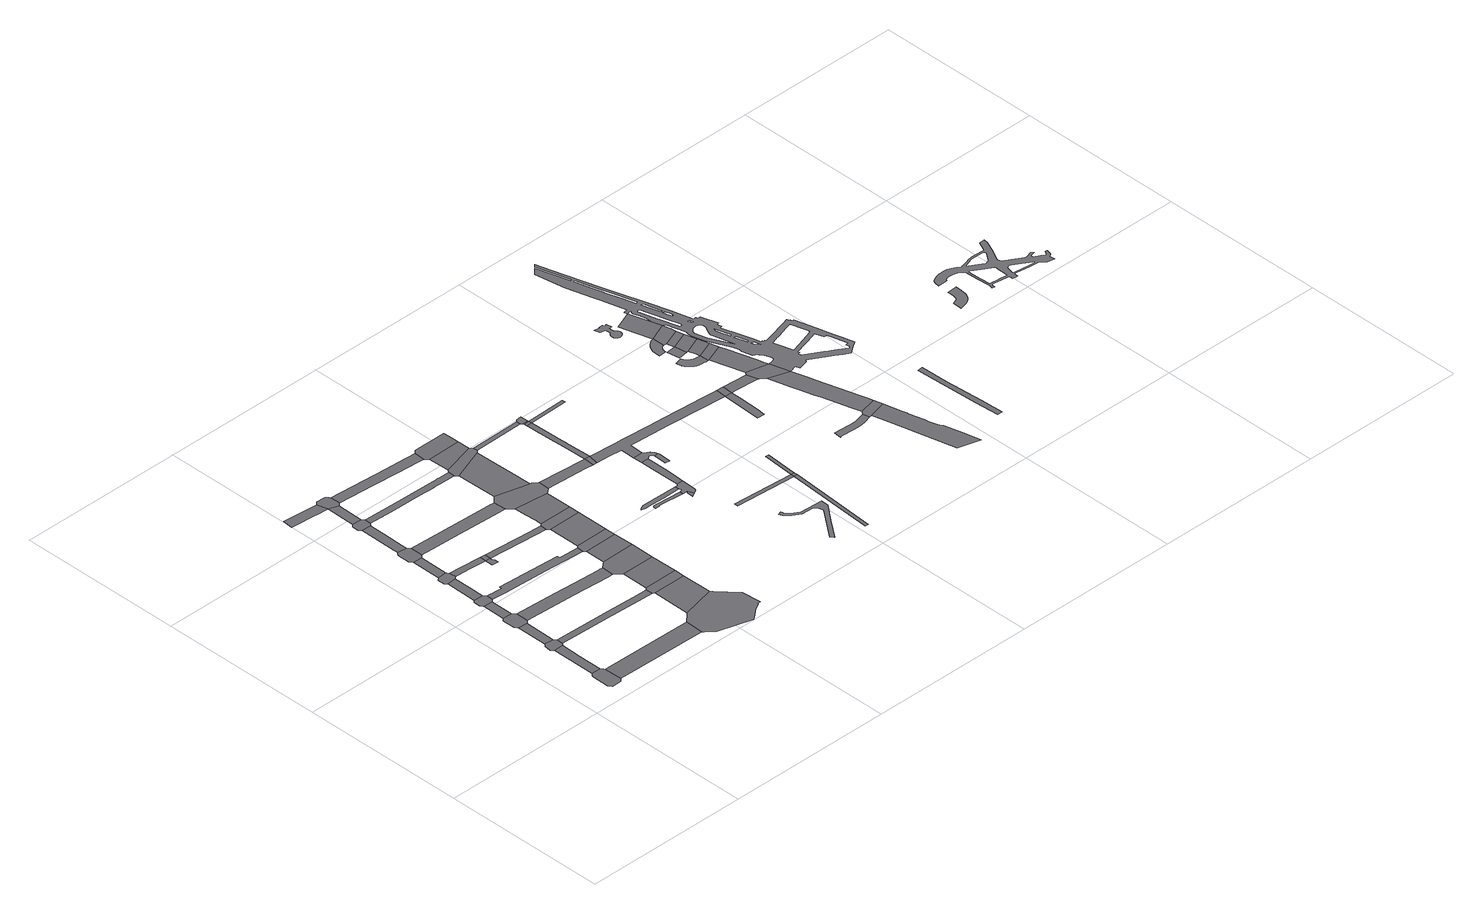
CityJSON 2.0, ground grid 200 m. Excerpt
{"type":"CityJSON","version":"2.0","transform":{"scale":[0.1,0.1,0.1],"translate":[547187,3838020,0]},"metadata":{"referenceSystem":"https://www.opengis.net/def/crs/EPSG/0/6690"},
"CityObjects":{
"road1":{"type":"Road","geometry":[{"type":"MultiSurface","lod":"1","boundaries":[[[0,1,2,3,4,5,6,7,8,9,10,11,12,13,14]]]}]},
"road2":{"type":"Road","attributes":{"RoadStructureAttribute.sectionType":"1"},"geometry":[{"type":"MultiSurface","lod":"1","boundaries":[[[15,0,14,16,17]]]}]},
"road3":{"type":"Road","geometry":[{"type":"MultiSurface","lod":"1","boundaries":[[[18,19,20,21,22,23,15,17,24,25,26,27,28,29]]]}]},
"road4":{"type":"Road","attributes":{"RoadStructureAttribute.sectionType":"1"},"geometry":[{"type":"MultiSurface","lod":"1","boundaries":[[[30,18,29,31]]]}]},
"road5":{"type":"Road","geometry":[{"type":"MultiSurface","lod":"1","boundaries":[[[32,33,34,35,36,37,30,31,38,39,40,41,42]]]}]},
"road6":{"type":"Road","attributes":{"RoadStructureAttribute.sectionType":"1"},"geometry":[{"type":"MultiSurface","lod":"1","boundaries":[[[43,32,42,44]]]}]},
"road7":{"type":"Road","geometry":[{"type":"MultiSurface","lod":"1","boundaries":[[[45,46,47,48,49,50,43,44,51,52,53,54,55,56,57]]]}]},
"road8":{"type":"Road","attributes":{"RoadStructureAttribute.sectionType":"1"},"geometry":[{"type":"MultiSurface","lod":"1","boundaries":[[[58,59,60,45,57]]]}]},
"road9":{"type":"Road","attributes":{"RoadStructureAttribute.sectionType":"1"},"geometry":[{"type":"MultiSurface","lod":"1","boundaries":[[[61,62,63,11,10,64,65,66]]]}]},
"road10":{"type":"Road","geometry":[{"type":"MultiSurface","lod":"1","boundaries":[[[67,68,69,70,71,72,73,60,59,74,75,76]]]}]},
"road11":{"type":"Road","attributes":{"RoadStructureAttribute.sectionType":"1"},"geometry":[{"type":"MultiSurface","lod":"1","boundaries":[[[77,69,68,78]]]}]},
"road12":{"type":"Road","geometry":[{"type":"MultiSurface","lod":"1","boundaries":[[[79,80,81,82,77,78,83,84,85]]]}]},
"road13":{"type":"Road","attributes":{"RoadStructureAttribute.sectionType":"1"},"geometry":[{"type":"MultiSurface","lod":"1","boundaries":[[[86,87,27,26,88,89,90,91]]]}]},
"road14":{"type":"Road","attributes":{"RoadStructureAttribute.sectionType":"1"},"geometry":[{"type":"MultiSurface","lod":"1","boundaries":[[[92,93,94,95,96,97,98]]]}]},
"road15":{"type":"Road","attributes":{"RoadStructureAttribute.sectionType":"1"},"geometry":[{"type":"MultiSurface","lod":"1","boundaries":[[[99,76,75,100,101,102,103]]]}]},
"road16":{"type":"Road","attributes":{"RoadStructureAttribute.sectionType":"1"},"geometry":[{"type":"MultiSurface","lod":"1","boundaries":[[[104,105,106,79,85,107,108,109]]]}]},
"road17":{"type":"Road","attributes":{"RoadStructureAttribute.sectionType":"1"},"geometry":[{"type":"MultiSurface","lod":"1","boundaries":[[[110,111,112,113,40,39,114,115,116,117,118,119]]]}]},
"road18":{"type":"Road","geometry":[{"type":"MultiSurface","lod":"1","boundaries":[[[120,121,122,123,124,125,126,104,109,127,128,129,130,131]]]}]},
"road19":{"type":"Road","attributes":{"RoadStructureAttribute.sectionType":"1"},"geometry":[{"type":"MultiSurface","lod":"1","boundaries":[[[97,132,133,120,131,134]]]}]},
"road20":{"type":"Road","geometry":[{"type":"MultiSurface","lod":"1","boundaries":[[[102,135,136,137,138,139]]]}]},
"road21":{"type":"Road","geometry":[{"type":"MultiSurface","lod":"1","boundaries":[[[103,102,139,140]]]}]},
"road22":{"type":"Road","attributes":{"RoadStructureAttribute.sectionType":"1"},"geometry":[{"type":"MultiSurface","lod":"1","boundaries":[[[141,142,143,144,145,146,147,148,149,150,54,53,151,152,153,154,155]]]}]},
"road23":{"type":"Road","geometry":[{"type":"MultiSurface","lod":"1","boundaries":[[[156,157,158,98,97,134,159,160,161,162,163,164]]]}]},
"road24":{"type":"Road","attributes":{"RoadStructureAttribute.sectionType":"1"},"geometry":[{"type":"MultiSurface","lod":"1","boundaries":[[[165,166,167,84,83,168,169,170,171,172,173,174,175,176]]]}]},
"road25":{"type":"Road","geometry":[{"type":"MultiSurface","lod":"1","boundaries":[[[177,178,179,180,181,66,65,182,183,184,185,186,187,188,189,190,191,192,193,194,195,196]]]}]},
"road26":{"type":"Road","attributes":{"RoadStructureAttribute.sectionType":"1"},"geometry":[{"type":"MultiSurface","lod":"1","boundaries":[[[197,140,139,198,199,200]]]}]},
"road27":{"type":"Road","attributes":{"function":"3","RoadStructureAttribute.sectionType":"1"},"geometry":[{"type":"MultiSurface","lod":"1","boundaries":[[[201,179,178,202]]]}]},
"road28":{"type":"Road","geometry":[{"type":"MultiSurface","lod":"1","boundaries":[[[203,204,205,91,90,201,202,206]]]}]},
"road29":{"type":"Road","attributes":{"RoadStructureAttribute.sectionType":"1"},"geometry":[{"type":"MultiSurface","lod":"1","boundaries":[[[207,208,209,210,211,212,213,129,128,214,215,216,217,218,219,220,221]]]}]},
"road30":{"type":"Road","attributes":{"function":"3","RoadStructureAttribute.sectionType":"1"},"geometry":[{"type":"MultiSurface","lod":"1","boundaries":[[[222,203,206,223]]]}]},
"road31":{"type":"Road","geometry":[{"type":"MultiSurface","lod":"1","boundaries":[[[224,225,119,118,226,227,222,223,228]]]}]},
"road32":{"type":"Road","attributes":{"RoadStructureAttribute.sectionType":"1"},"geometry":[{"type":"MultiSurface","lod":"1","boundaries":[[[229,230,231,162,161,232,233,234,235,236]]]}]},
"road33":{"type":"Road","attributes":{"function":"3","RoadStructureAttribute.sectionType":"1"},"geometry":[{"type":"MultiSurface","lod":"1","boundaries":[[[237,238,239,240,224,228]]]}]},
"road34":{"type":"Road","geometry":[{"type":"MultiSurface","lod":"1","boundaries":[[[241,242,155,154,243,244,239,238,245,246]]]}]},
"road35":{"type":"Road","attributes":{"function":"3","RoadStructureAttribute.sectionType":"1"},"geometry":[{"type":"MultiSurface","lod":"1","boundaries":[[[247,241,246,248]]]}]},
"road36":{"type":"Road","geometry":[{"type":"MultiSurface","lod":"1","boundaries":[[[249,250,251,200,199,252,253,247,248,254]]]}]},
"road37":{"type":"Road","attributes":{"function":"3","RoadStructureAttribute.sectionType":"1"},"geometry":[{"type":"MultiSurface","lod":"1","boundaries":[[[255,256,257,249,254,258,259,260]]]}]},
"road38":{"type":"Road","geometry":[{"type":"MultiSurface","lod":"1","boundaries":[[[261,262,263,176,175,264,255,260,265,266,267,268,269,270,271,272]]]}]},
"road39":{"type":"Road","attributes":{"function":"3","RoadStructureAttribute.sectionType":"1"},"geometry":[{"type":"MultiSurface","lod":"1","boundaries":[[[273,274,275,276,261,272]]]}]},
"road40":{"type":"Road","geometry":[{"type":"MultiSurface","lod":"1","boundaries":[[[277,278,279,280,221,220,281,282,275,274,283,284,285,286]]]}]},
"road41":{"type":"Road","geometry":[{"type":"MultiSurface","lod":"1","boundaries":[[[287,288,289,279,278]]]}]},
"road42":{"type":"Road","geometry":[{"type":"MultiSurface","lod":"1","boundaries":[[[290,291,292,293,236,235,294,289,288]]]}]},
"road43":{"type":"Road","attributes":{"RoadStructureAttribute.sectionType":"1"},"geometry":[{"type":"MultiSurface","lod":"1","boundaries":[[[295,268,267,296,297,298]]]}]},
"road44":{"type":"Road","attributes":{"RoadStructureAttribute.sectionType":"1"},"geometry":[{"type":"MultiSurface","lod":"1","boundaries":[[[299,300,301,302,303,304,305,306,307,308,309]]]}]},
"road45":{"type":"Road","attributes":{"RoadStructureAttribute.sectionType":"1"},"geometry":[{"type":"MultiSurface","lod":"1","boundaries":[[[310,311,312,313,314,315,316,317,318,319,320,321,322]]]}]},
"road46":{"type":"Road","attributes":{"RoadStructureAttribute.sectionType":"1"},"geometry":[{"type":"MultiSurface","lod":"1","boundaries":[[[323,286,285,324]]]}]},
"road47":{"type":"Road","geometry":[{"type":"MultiSurface","lod":"1","boundaries":[[[298,297,325,326]]]}]},
"road48":{"type":"Road","geometry":[{"type":"MultiSurface","lod":"1","boundaries":[[[327,328,329,330,331]]]}]},
"road49":{"type":"Road","geometry":[{"type":"MultiSurface","lod":"1","boundaries":[[[332,333,334,335,309,308,336,337,338,339,340,341,322,321,342,327,331,343,344,345,346,347,348,349]]]}]},
"road50":{"type":"Road","attributes":{"RoadStructureAttribute.sectionType":"1"},"geometry":[{"type":"MultiSurface","lod":"1","boundaries":[[[350,351,352,353,354,355,356,357,358,359,360,298,326]]]}]},
"road51":{"type":"Road","attributes":{"RoadStructureAttribute.sectionType":"1"},"geometry":[{"type":"MultiSurface","lod":"1","boundaries":[[[361,362,332,349,363,364,365]]]}]},
"road52":{"type":"Road","geometry":[{"type":"MultiSurface","lod":"1","boundaries":[[[366,367,355,354]]]}]},
"road53":{"type":"Road","geometry":[{"type":"MultiSurface","lod":"1","boundaries":[[[368,369,370,371,372,373,374,375,376,377,378,379,380,381,382,383,384]]]}]},
"road54":{"type":"Road","attributes":{"RoadStructureAttribute.sectionType":"1"},"geometry":[{"type":"MultiSurface","lod":"1","boundaries":[[[385,386,367,366,387]]]}]},
"road55":{"type":"Road","geometry":[{"type":"MultiSurface","lod":"1","boundaries":[[[388,389,323,324,386,385]]]}]},
"road56":{"type":"Road","geometry":[{"type":"MultiSurface","lod":"1","boundaries":[[[390,361,365,391,392,393,394,395,396,397,398,399,400,401,402,403,404,405,406,407]]]}]},
"road57":{"type":"Road","attributes":{"RoadStructureAttribute.sectionType":"1"},"geometry":[{"type":"MultiSurface","lod":"1","boundaries":[[[408,409,410,411,412,399,398]]]}]},
"road58":{"type":"Road","geometry":[{"type":"MultiSurface","lod":"1","boundaries":[[[413,414,415,416]]]}]},
"road59":{"type":"Road","attributes":{"RoadStructureAttribute.sectionType":"1"},"geometry":[{"type":"MultiSurface","lod":"1","boundaries":[[[417,418,419,420,366,354]]]}]},
"road60":{"type":"Road","geometry":[{"type":"MultiSurface","lod":"1","boundaries":[[[415,421,422,423]]]}]},
"road61":{"type":"Road","geometry":[{"type":"MultiSurface","lod":"1","boundaries":[[[416,415,423,424]]]}]},
"road62":{"type":"Road","attributes":{"RoadStructureAttribute.sectionType":"1"},"geometry":[{"type":"MultiSurface","lod":"1","boundaries":[[[425,426,427,428,429,430,431,432,433,434,326,325,435,436,437,390,407,438,439,440,441,442,443,444,445,446,447,448,449,450,451,452]]]}]},
"road63":{"type":"Road","geometry":[{"type":"MultiSurface","lod":"1","boundaries":[[[453,454,416,424]]]}]},
"road64":{"type":"Road","attributes":{"RoadStructureAttribute.sectionType":"1"},"geometry":[{"type":"MultiSurface","lod":"1","boundaries":[[[451,455,456,457,458,459]]]}]},
"road65":{"type":"Road","geometry":[{"type":"MultiSurface","lod":"1","boundaries":[[[452,451,459,460]]]}]},
"road66":{"type":"Road","attributes":{"RoadStructureAttribute.sectionType":"1"},"geometry":[{"type":"MultiSurface","lod":"1","boundaries":[[[461,462,463,464,465,466,467,468,469,470,471,472,473,474,475,476,477]]]}]},
"road67":{"type":"Road","attributes":{"RoadStructureAttribute.sectionType":"1"},"geometry":[{"type":"MultiSurface","lod":"1","boundaries":[[[460,459,478,479,480,481]]]}]},
"road68":{"type":"Road","geometry":[{"type":"MultiSurface","lod":"1","boundaries":[[[482,483,484,485,486,487,488,489,490,491,492,493,494,495,496,497,498,499,500,501,502,503,504,505,506,507,508,509,510,511,512,513,514,515,516,517,518,519,520,521]]]}]},
"road69":{"type":"Road","attributes":{"RoadStructureAttribute.sectionType":"1"},"geometry":[{"type":"MultiSurface","lod":"1","boundaries":[[[522,523,524,525,526,527,528,529,530,531,532,533,534,535,536,537,538,539,540,541,542,543,544,545,546,547,548,549,550,551,552,553,554,555,556,557,558,559,560,561,562,563,564,565]]]}]},
"road70":{"type":"Road","geometry":[{"type":"MultiSurface","lod":"1","boundaries":[[[566,567,568,569,570,571,572,573,574,575,576,577,578,579,580,581,582,583,584,585,586,587,588,589,590,591,592,593,594,595,596,597,598]]]}]},
"road71":{"type":"Road","geometry":[{"type":"MultiSurface","lod":"1","boundaries":[[[599,600,601,602]]]}]},
"road72":{"type":"Road","attributes":{"RoadStructureAttribute.sectionType":"1"},"geometry":[{"type":"MultiSurface","lod":"1","boundaries":[[[603,604,605,606,607,608,609,610,611,612,613,614,615,616,617,618,619,620,621]]]}]},
"road73":{"type":"Road","geometry":[{"type":"MultiSurface","lod":"1","boundaries":[[[622,623,461,477,617,616]]]}]},
"road74":{"type":"Road","attributes":{"RoadStructureAttribute.sectionType":"1"},"geometry":[{"type":"MultiSurface","lod":"1","boundaries":[[[624,625,626,627,628,629,630,631,632,633,634,635,636,623,622,637,638,639,640,641,642]]]}]},
"road75":{"type":"Road","geometry":[{"type":"MultiSurface","lod":"1","boundaries":[[[643,644,645,481,480,646,624,642,647]]]}]},
"road76":{"type":"Road","geometry":[{"type":"MultiSurface","lod":"1","boundaries":[[[648,649,650,651,652,643,647]]]}]},
"road77":{"type":"Road","geometry":[{"type":"MultiSurface","lod":"1","boundaries":[[[653,521,520,652,651]]]}]},
"road78":{"type":"Road","attributes":{"RoadStructureAttribute.sectionType":"1"},"geometry":[{"type":"MultiSurface","lod":"1","boundaries":[[[654,655,656,521,653]]]}]},
"road79":{"type":"Road","attributes":{"RoadStructureAttribute.sectionType":"1"},"geometry":[{"type":"MultiSurface","lod":"1","boundaries":[[[657,599,602,655,654]]]}]},
"road80":{"type":"Road","geometry":[{"type":"MultiSurface","lod":"1","boundaries":[[[658,659,660,599,657]]]}]},
"road81":{"type":"Road","geometry":[{"type":"MultiSurface","lod":"1","boundaries":[[[661,662,663,566,598,664,665,660,659]]]}]},
"road82":{"type":"Road","geometry":[{"type":"MultiSurface","lod":"1","boundaries":[[[666,667,668,669,566,663,670]]]}]},
"road83":{"type":"Road","attributes":{"RoadStructureAttribute.sectionType":"1"},"geometry":[{"type":"MultiSurface","lod":"1","boundaries":[[[671,672,673,674,675,676,677,678,679,680,681,682,683,684,685,686,687,688,689,690,691,692,693,694,695,696,697,698,699,700,701,702,703,704,705,706,707,708,709,710,711,712,713,714,715,716,717,718,719,720,721,722,723,724,725,726,727,728,729,730,731,732,666,733,734,735,736,737,738,739,740,741,742,743,670,744,745,746,747,748,749,750,751,752,753,754,755,756,757,758,759,760,761,762,647,642],[763,764,765,766,767,768,769,770,771,772,773,774],[775,776,777,778,779,780,781,782,783,784],[785,786,787,788,789,790,791,792,793,794],[795,796,797,798,799,800,801,802,803,804],[805,806,807,808,809,810,811,812,813,814,815],[816,817,818,819,820,821,822,823,824,825],[826,827,828,829,830,831,832,833,834,835,836,837,838,839,840,841,842,843,844,845,846,847,848,849],[850,851,852,853,854,855,856,857,858,859,860,861,862,863,864,865,866,867,868,869,870],[871,872,873,874,875,876,877,878,879,880,881,882,883,884,885,886,887,888,889,890,891,892,893,894],[895,896,897,898,899,900,901,902,903,904,905,906,907,908],[909,910,911,912,913,914,915,916,917,918,919,920,921,922,923,924,925,926,927]]]}]},
"road84":{"type":"Road","attributes":{"RoadStructureAttribute.sectionType":"1"},"geometry":[{"type":"MultiSurface","lod":"1","boundaries":[[[928,929,930,931,932,933,934,935]]]}]},
"road85":{"type":"Road","geometry":[{"type":"MultiSurface","lod":"1","boundaries":[[[936,937,938,939,940,941,942,943,944,945,946,947,948,949,950,951,952,953,954]]]}]},
"road86":{"type":"Road","geometry":[{"type":"MultiSurface","lod":"1","boundaries":[[[955,956,957,958,959,960,961,962,963,964,965,966,967,968,969,970,971,972,973,974,975,976,977,978,979,980,981,982,983,984,985,986,987,988,989,990,991,992,993,994,995,996,997,998,999,1000,1001,1002,1003,1004,1005,1006,1007,1008,1009,1010,1011,1012,1013,1014,1015,1016,1017,1018,1019,1020,1021,1022,1023,1024,1025,1026,1027,1028,1029,1030,1031,1032,1033,1034,1035,1036,1037,1038,1039,1040,1041,1042,1043,1044,1045,1046,1047,1048,1049,1050,1051,1052,1053,1054,1055,1056,1057,1058,1059,1060],[1061,1062,1063,1064,1065,1066,1067,1068,1069,1070,1071,1072,1073,1074,1075,1076,1077],[1078,1079,1080,1081,1082,1083,1084,1085,1086,1087,1088,1089,1090,1091,1092,1093,1094,1095,1096,1097,1098,1099],[1100,1101,1102,1103,1104,1105,1106,1107,1108,1109,1110,1111,1112,1113,1114]]]}]}
},
"vertices":[
[432,500,0],[425,491,0],[415,479,0],[403,464,0],[397,246,0],[412,229,0],[426,213,0],[430,208,0],[540,205,0],[561,226,0],[575,242,0],[576,459,0],[560,476,0],[546,491,0],[542,496,0],
[438,1036,0],[545,790,0],[548,1034,0],
[440,1176,0],[431,1165,0],[413,1144,0],[405,1066,0],[407,1066,0],[433,1041,0],[554,1042,0],[569,1061,0],[571,1061,0],[575,1140,0],[553,1164,0],[549,1168,0],
[443,1548,0],[551,1541,0],
[445,1768,0],[444,1767,0],[416,1739,0],[415,1738,0],[416,1588,0],[443,1554,0],[557,1547,0],[589,1578,0],[590,1728,0],[556,1764,0],[556,1766,0],
[450,2046,0],[558,2038,0],
[449,2184,0],[445,2179,0],[423,2157,0],[420,2077,0],[423,2077,0],[446,2051,0],[571,2051,0],[586,2067,0],[587,2067,0],[590,2145,0],[588,2145,0],[572,2163,0],[559,2177,0],
[561,2371,0],[563,2569,0],[455,2556,0],
[1673,444,0],[1413,448,0],[643,458,0],[1675,226,0],[1691,226,0],[1698,444,0],
[571,2704,0],[566,2710,0],[455,2694,0],[423,2669,0],[429,2586,0],[439,2574,0],[449,2562,0],[569,2575,0],[593,2596,0],[588,2676,0],
[459,3051,0],[570,3050,0],
[463,3280,0],[456,3272,0],[430,3241,0],[430,3090,0],[605,3084,0],[606,3235,0],[572,3267,0],
[1666,1107,0],[1275,1119,0],[1187,1043,0],[1667,1028,0],[1788,1026,0],[1782,1105,0],
[20,4446,0],[8,4317,0],[33,4315,0],[323,4290,0],[324,4289,0],[475,4276,0],[446,4408,0],
[745,2665,0],[732,2586,0],[740,2586,0],[988,2568,0],[993,2648,0],
[471,3790,0],[465,3447,0],[462,3332,0],[572,3334,0],[577,3596,0],[580,3783,0],
[1701,1671,0],[1661,1673,0],[1475,1681,0],[1107,1701,0],[752,1570,0],[1216,1546,0],[1662,1523,0],[1715,1520,0],[1729,1520,0],[1735,1670,0],
[471,3926,0],[466,3922,0],[463,3918,0],[444,3899,0],[443,3818,0],[463,3798,0],[465,3796,0],[585,3788,0],[606,3812,0],[614,3890,0],[586,3916,0],[582,3920,0],
[475,4266,0],[475,4258,0],[587,4237,0],
[983,2474,0],[1061,2468,0],[1065,2519,0],[1045,2531,0],[1047,2564,0],
[1053,2644,0],
[1656,2086,0],[1568,2091,0],[1547,2092,0],[1549,2122,0],[783,2165,0],[781,2135,0],[707,2139,0],[706,2139,0],[671,2141,0],[624,2144,0],[753,2057,0],[1294,2028,0],[1657,2008,0],[1780,2001,0],[1788,2077,0],
[479,4442,0],[477,4439,0],[456,4418,0],[591,4241,0],[612,4257,0],[626,4269,0],[625,4394,0],[614,4408,0],[592,4435,0],
[1663,3195,0],[1645,3196,0],[1343,3207,0],[812,3077,0],[814,3077,0],[1053,3068,0],[1055,3068,0],[1337,3057,0],[1340,3057,0],[1647,3046,0],[1729,3043,0],[1723,3191,0],
[2237,619,0],[2215,643,0],[1809,547,0],[1786,526,0],[1713,458,0],[1708,210,0],[1779,144,0],[1801,124,0],[2202,8,0],[2226,28,0],[2337,119,0],[2347,117,0],[2349,119,0],[2391,143,0],[2414,158,0],[2415,169,0],[2439,169,0],[2452,169,0],[2453,180,0],[2435,403,0],
[1651,2602,0],[1652,2521,0],[1781,2512,0],[1784,2593,0],
[1810,1006,0],[2213,1008,0],
[1811,1130,0],[1787,1109,0],[1783,1105,0],[2213,1131,0],
[1753,3866,0],[1639,3868,0],[1606,3869,0],[1590,3869,0],[1303,3874,0],[966,3881,0],[623,3890,0],[887,3805,0],[1277,3797,0],[1469,3792,0],[1471,3792,0],[1605,3789,0],[1640,3788,0],[1748,3786,0],[1755,3866,0],
[1811,1453,0],[2212,1454,0],
[1811,1733,0],[1786,1713,0],[1742,1519,0],[1786,1476,0],[2211,1736,0],
[1634,4327,0],[1608,4329,0],[1350,4344,0],[1067,4239,0],[1398,4215,0],[1635,4198,0],[1729,4193,0],[1735,4321,0],
[2210,1920,0],[2210,1978,0],[1811,1971,0],[1811,1735,0],
[1814,2104,0],[1790,2079,0],[1783,2001,0],[1784,2000,0],[2210,2084,0],[2210,2105,0],
[1812,2486,0],[2209,2487,0],
[1811,2615,0],[1809,2614,0],[1787,2595,0],[1784,2512,0],[1810,2489,0],[2208,2616,0],
[1802,2974,0],[1806,2818,0],[1809,2702,0],[2208,2824,0],[2208,2827,0],[2207,2929,0],
[1795,3268,0],[1772,3243,0],[1724,3192,0],[1778,2997,0],[2229,2948,0],[2266,2980,0],[2272,2986,0],[2274,3114,0],[2268,3115,0],[2224,3159,0],[2220,3163,0],[2200,3163,0],
[2194,3350,0],[2181,3896,0],[1784,3751,0],[1793,3346,0],
[2204,3979,0],[2180,4007,0],[1780,3897,0],[1756,3868,0],[1751,3783,0],[1759,3776,0],[2205,3919,0],[2208,3923,0],[2210,3925,0],[2207,3975,0],
[2176,4142,0],[2176,4160,0],[1773,4151,0],
[2175,4202,0],[2171,4361,0],[1770,4356,0],[1736,4323,0],[1731,4193,0],
[2864,3076,0],[2768,2953,0],[2864,2947,0],[2872,3075,0],
[2743,2116,0],[2713,2110,0],[2696,2100,0],[2681,2085,0],[2678,2080,0],[2725,2067,0],[2726,2068,0],[2823,2069,0],[2983,2063,0],[3188,2065,0],[3188,2113,0],
[2863,2040,0],[2829,2042,0],[2821,2042,0],[2810,2037,0],[2803,2031,0],[2800,2020,0],[2797,1998,0],[2846,1994,0],[2849,1998,0],[2853,2001,0],[2867,2005,0],[3159,1982,0],[3161,2017,0],
[2822,3988,0],[2823,3938,0],
[2911,2943,0],[2937,3071,0],
[3218,1973,0],[3204,1957,0],[3199,1882,0],[3215,1890,0],[3252,1909,0],
[3231,2133,0],[3226,2123,0],[3221,2115,0],[3213,2113,0],[3194,2059,0],[3201,2053,0],[3201,2047,0],[3200,2039,0],[3193,2030,0],[3181,2023,0],[3218,1977,0],[3277,1922,0],[3292,1933,0],[3299,1944,0],[3301,1951,0],[3303,1961,0],[3310,2074,0],[3311,2131,0],
[2937,3074,0],[2927,3357,0],[2926,3413,0],[2924,3450,0],[2912,3867,0],[2849,3864,0],[2852,3768,0],[2853,3747,0],[2857,3625,0],[2859,3540,0],[2865,3356,0],
[3232,2632,0],[3232,2483,0],[3312,2174,0],[3324,2363,0],[3320,2631,0],
[2910,3904,0],[2848,3901,0],
[3894,631,0],[4057,839,0],[4058,925,0],[3785,941,0],[3695,992,0],[3652,1033,0],[3639,1080,0],[3599,1071,0],[3613,1025,0],[3633,1004,0],[3676,965,0],[3769,906,0],[3902,902,0],[3951,871,0],[3968,808,0],[3700,446,0],[3729,404,0],
[2910,3919,0],[2847,3916,0],[2910,3905,0],
[2907,4012,0],[2846,4010,0],
[3233,2746,0],[3354,2656,0],[3359,2659,0],[3368,2663,0],[3375,2663,0],[3379,2660,0],[3384,2655,0],[3395,2638,0],[3401,2621,0],[3451,2630,0],[3439,2660,0],[3424,2685,0],[3413,2697,0],[3390,2715,0],[3372,2725,0],[3357,2736,0],[3352,2740,0],[3347,2745,0],
[3401,2576,0],[3394,2462,0],[3448,2456,0],[3455,2575,0],[3454,2613,0],
[3411,1496,0],[3408,1456,0],[4150,1408,0],[4152,1448,0],
[3374,3881,0],[3375,3881,0],[3398,3882,0],[3395,3919,0],
[4078,327,0],[4118,325,0],[4190,1406,0],
[4192,1446,0],
[4556,2960,0],[4423,2969,0],[4258,2980,0],[4145,2988,0],[4111,2990,0],[4086,2992,0],[3779,3012,0],[3748,3015,0],[3360,3041,0],[3268,3047,0],[3070,2933,0],[3229,2922,0],[3233,2922,0],[3357,2914,0],[3364,2914,0],[3428,2910,0],[3752,2889,0],[3792,2886,0],[3824,2884,0],[4069,2868,0],[4077,2867,0],[4097,2866,0],[4102,2866,0],[4129,2864,0],[4234,2856,0],[4259,2855,0],[4592,2831,0],[4601,2957,0],
[4218,1834,0],[4178,1837,0],
[4571,2348,0],[4661,2345,0],[4667,2445,0],[4676,2716,0],[4680,2825,0],
[4688,2952,0],
[5354,1655,0],[5258,1630,0],[5224,1624,0],[5196,1621,0],[5167,1619,0],[5126,1620,0],[4938,1633,0],[4932,1537,0],[4937,1544,0],[4947,1548,0],[4958,1550,0],[5122,1539,0],[5168,1538,0],[5203,1539,0],[5236,1544,0],[5275,1551,0],[5374,1576,0],
[4732,2822,0],[5001,2803,0],[5023,2801,0],[4988,2931,0],
[4857,3481,0],[4842,3482,0],[4821,3485,0],[4802,3489,0],[4792,3492,0],[4779,3498,0],[4766,3505,0],[4760,3509,0],[4747,3519,0],[4741,3525,0],[4732,3535,0],[4726,3545,0],[4723,3550,0],[4720,3557,0],[4717,3564,0],[4714,3582,0],[4626,3559,0],[4630,3529,0],[4632,3516,0],[4638,3496,0],[4640,3489,0],[4646,3477,0],[4652,3465,0],[4657,3457,0],[4668,3443,0],[4680,3431,0],[4688,3423,0],[4705,3410,0],[4723,3398,0],[4732,3393,0],[4747,3386,0],[4759,3382,0],[4775,3377,0],[4783,3375,0],[4801,3372,0],[4812,3371,0],[4836,3370,0],[4859,3369,0],[4886,3369,0],[4886,3480,0],
[4499,4510,0],[4432,4519,0],[4450,4452,0],[4515,4437,0],[4518,4372,0],[4508,4367,0],[4501,4360,0],[4493,4352,0],[4488,4345,0],[4483,4335,0],[4484,4325,0],[4481,4315,0],[4484,4302,0],[4486,4295,0],[4491,4285,0],[4499,4275,0],[4507,4270,0],[4514,4262,0],[4524,4260,0],[4534,4258,0],[4544,4258,0],[4549,4258,0],[4559,4260,0],[4569,4266,0],[4577,4271,0],[4584,4278,0],[4591,4286,0],[4596,4296,0],[4599,4306,0],[4599,4316,0],[4598,4326,0],[4596,4336,0],[4591,4346,0],[4586,4356,0],[4578,4363,0],[4568,4368,0],[4563,4370,0],[4560,4435,0],[4597,4441,0],[4584,4501,0],[4562,4498,0],[4552,4505,0],[4547,4525,0],[4502,4517,0],
[4746,4006,0],[4723,3998,0],[4712,3994,0],[4703,3989,0],[4686,3979,0],[4667,3965,0],[4659,3958,0],[4647,3946,0],[4636,3933,0],[4630,3923,0],[4619,3904,0],[4610,3885,0],[4606,3875,0],[4601,3860,0],[4599,3847,0],[4598,3838,0],[4597,3820,0],[4598,3799,0],[4599,3761,0],[4689,3768,0],[4688,3779,0],[4688,3785,0],[4689,3794,0],[4691,3803,0],[4693,3808,0],[4699,3819,0],[4709,3835,0],[4714,3842,0],[4721,3848,0],[4725,3851,0],[4731,3854,0],[4736,3855,0],[4746,3857,0],
[4813,3763,0],[4694,3751,0],[4714,3598,0],[4826,3612,0],
[5844,747,0],[5794,965,0],[5791,971,0],[5785,979,0],[5772,994,0],[5765,1005,0],[5762,1014,0],[5738,1118,0],[5727,1166,0],[5723,1182,0],[5687,1341,0],[5682,1361,0],[5667,1426,0],[5620,1633,0],[5406,1584,0],[5463,1336,0],[5587,796,0],[5632,602,0],[5894,530,0],
[5595,1742,0],[5382,1693,0],
[5093,2744,0],[5169,2467,0],[5193,2386,0],[5235,2226,0],[5236,2225,0],[5239,2213,0],[5262,2137,0],[5310,1967,0],[5310,1965,0],[5327,1904,0],[5358,1791,0],[5363,1775,0],[5367,1758,0],[5581,1801,0],[5568,1854,0],[5559,1887,0],[5419,2392,0],[5394,2484,0],[5344,2662,0],
[5014,2966,0],[5009,2959,0],[4996,2942,0],[5032,2794,0],[5277,2901,0],
[5261,2960,0],[5242,3027,0],[5145,3379,0],[5125,3454,0],[4904,3369,0],
[5096,3561,0],
[5061,3696,0],[4853,3616,0],[4878,3525,0],
[5021,3844,0],
[5002,3915,0],[4997,3935,0],[4787,3856,0],
[4993,4013,0],[4976,4074,0],[4970,4098,0],[4760,3858,0],[4769,3857,0],
[4861,4481,0],[4640,4392,0],[4697,4184,0],[4745,4008,0],[4964,4119,0],
[5433,2687,0],[5449,2639,0],[5565,2668,0],[5584,2695,0],[5754,2594,0],[5834,2547,0],[5913,2500,0],[5984,2458,0],[6060,2510,0],[6138,2563,0],[6099,2715,0],[6078,2796,0],[6012,3057,0],[5963,3251,0],[5943,3246,0],[5936,3271,0],[5926,3269,0],[5916,3302,0],[5850,3283,0],[5620,3218,0],[5581,3207,0],[5543,3197,0],[5523,3194,0],[5518,3207,0],[5501,3205,0],[5498,3219,0],[5482,3218,0],[5453,3320,0],[5406,3480,0],[5361,3635,0],[5352,3668,0],[5380,3675,0],[5368,3728,0],[5397,3737,0],[5337,3939,0],[5306,3933,0],[5299,3958,0],[5269,3954,0],[5262,3981,0],[5199,4222,0],[5181,4290,0],[5149,4396,0],[5003,4889,0],[5000,4900,0],[4997,4909,0],[4975,4991,0],[4825,5536,0],[4778,5710,0],[4748,5681,0],[4859,5278,0],[4859,5271,0],[4854,5266,0],[4847,5263,0],[4839,5265,0],[4836,5275,0],[4730,5663,0],[4659,5593,0],[4720,5219,0],[4806,4907,0],[4828,4823,0],[4904,4532,0],[4851,4517,0],[4900,4494,0],[4907,4495,0],[4913,4492,0],[4916,4487,0],[4908,4476,0],[4901,4461,0],[4901,4441,0],[4918,4380,0],[4941,4293,0],[4934,4238,0],[4939,4218,0],[5001,4077,0],[5061,3855,0],[5058,3839,0],[5055,3812,0],[5054,3783,0],[5053,3779,0],[5095,3619,0],[5181,3431,0],[5217,3350,0],[5234,3284,0],[5228,3237,0],[5262,3117,0],[5306,3092,0],[5316,3079,0],[5347,3036,0],[5371,2958,0],[5371,2936,0],[5363,2925,0],[5337,2914,0],[5221,3930,0],[5217,3932,0],[5214,3935,0],[5209,3941,0],[5201,3964,0],[5203,3968,0],[5204,3971,0],[5210,3968,0],[5221,3964,0],[5224,3955,0],[5229,3933,0],[5229,3926,0],[5413,3231,0],[5403,3244,0],[5398,3259,0],[5393,3273,0],[5405,3271,0],[5411,3270,0],[5426,3267,0],[5434,3233,0],[5437,3223,0],[5445,3190,0],[5122,4250,0],[5134,4247,0],[5147,4245,0],[5158,4203,0],[5170,4156,0],[5162,4154,0],[5162,4145,0],[5162,4142,0],[5152,4141,0],[5136,4198,0],[5400,3329,0],[5394,3322,0],[5384,3313,0],[5383,3312,0],[5380,3320,0],[5350,3428,0],[5341,3460,0],[5353,3460,0],[5365,3461,0],[5387,3378,0],[5292,3646,0],[5289,3663,0],[5290,3675,0],[5291,3680,0],[5297,3695,0],[5325,3598,0],[5332,3571,0],[5348,3515,0],[5340,3507,0],[5330,3499,0],[5303,3602,0],[5117,4276,0],[5094,4363,0],[5089,4380,0],[5061,4489,0],[5070,4486,0],[5080,4482,0],[5087,4470,0],[5110,4383,0],[5138,4275,0],[5127,4276,0],[4874,5228,0],[4926,5044,0],[4961,4915,0],[4963,4908,0],[4967,4893,0],[4968,4890,0],[5065,4549,0],[5053,4546,0],[5042,4543,0],[5000,4699,0],[4946,4885,0],[4939,4908,0],[4907,5024,0],[4852,5223,0],[4854,5226,0],[4854,5228,0],[4857,5231,0],[4859,5233,0],[4862,5233,0],[4864,5233,0],[4867,5233,0],[4869,5233,0],[4872,5233,0],[4874,5231,0],[5096,3966,0],[5085,3969,0],[5080,3978,0],[5017,4205,0],[5015,4213,0],[4970,4380,0],[4958,4423,0],[4958,4432,0],[4963,4438,0],[4971,4441,0],[4977,4442,0],[4984,4440,0],[4991,4435,0],[4995,4427,0],[5008,4380,0],[5048,4231,0],[5056,4201,0],[5069,4157,0],[5117,3991,0],[5114,3976,0],[5107,3968,0],[5147,3638,0],[5118,3748,0],[5110,3776,0],[5113,3802,0],[5126,3825,0],[5143,3839,0],[5146,3841,0],[5165,3854,0],[5187,3857,0],[5204,3856,0],[5225,3848,0],[5247,3830,0],[5252,3821,0],[5255,3816,0],[5256,3807,0],[5257,3788,0],[5248,3760,0],[5211,3695,0],[5209,3688,0],[5206,3676,0],[5205,3672,0],[5201,3656,0],[5204,3621,0],[5267,3376,0],[5616,2898,0],[5562,3089,0],[5552,3125,0],[5604,3140,0],[5645,3151,0],[5669,3158,0],[5812,3198,0],[5884,3219,0],[5931,3058,0],[5945,3010,0],[5929,3006,0],[5935,2992,0],[5794,2950,0],[5713,2927,0],[5852,2638,0],[5808,2664,0],[5610,2783,0],[5604,2813,0],[5631,2821,0],[5624,2840,0],[5757,2879,0],[5816,2897,0],[5950,2936,0],[5981,2831,0],[6018,2839,0],[6032,2786,0],[6048,2723,0],[6080,2599,0],[6038,2589,0],[6048,2555,0],[6037,2541,0],[6028,2531,0],[5897,2611,0],
[6266,1457,0],[6292,997,0],[6306,710,0],[6370,714,0],[6356,1000,0],[6330,1460,0],[6317,1792,0],[6254,1785,0],
[7374,2444,0],[7369,2404,0],[7365,2379,0],[7360,2361,0],[7347,2349,0],[7335,2343,0],[7283,2323,0],[7279,2210,0],[7356,2229,0],[7396,2247,0],[7428,2269,0],[7446,2290,0],[7460,2312,0],[7475,2342,0],[7482,2370,0],[7485,2390,0],[7489,2422,0],[7494,2502,0],[7374,2491,0],
[8203,2233,0],[8243,2228,0],[8359,2214,0],[8376,2209,0],[8389,2201,0],[8399,2191,0],[8429,2157,0],[8514,2140,0],[8511,2205,0],[8541,2225,0],[8548,2240,0],[8553,2250,0],[8563,2293,0],[8535,2295,0],[8528,2273,0],[8521,2263,0],[8506,2250,0],[8493,2247,0],[8488,2247,0],[8478,2260,0],[8463,2275,0],[8440,2292,0],[8387,2321,0],[8385,2329,0],[8385,2339,0],[8390,2344,0],[8447,2359,0],[8422,2382,0],[8352,2363,0],[8335,2361,0],[8325,2363,0],[8266,2397,0],[8118,2484,0],[8111,2494,0],[8106,2511,0],[8103,2526,0],[8105,2544,0],[8172,2672,0],[8221,2785,0],[8230,2807,0],[8242,2857,0],[8170,2852,0],[8128,2751,0],[8121,2744,0],[8113,2739,0],[8098,2736,0],[8003,2743,0],[7953,2742,0],[7941,2740,0],[7901,2734,0],[7850,2719,0],[7801,2706,0],[7781,2703,0],[7766,2700,0],[7754,2703,0],[7724,2725,0],[7681,2749,0],[7633,2766,0],[7586,2773,0],[7553,2773,0],[7528,2773,0],[7515,2769,0],[7501,2765,0],[7476,2760,0],[7453,2750,0],[7429,2737,0],[7409,2722,0],[7396,2704,0],[7387,2684,0],[7382,2631,0],[7497,2640,0],[7512,2658,0],[7534,2668,0],[7567,2671,0],[7594,2673,0],[7617,2668,0],[7634,2664,0],[7667,2654,0],[7692,2642,0],[7715,2625,0],[7722,2617,0],[7727,2607,0],[7730,2590,0],[7732,2555,0],[7739,2439,0],[7748,2300,0],[7746,2283,0],[7739,2239,0],[7768,2235,0],[7771,2273,0],[7776,2278,0],[7778,2280,0],[7788,2280,0],[7882,2269,0],[7889,2268,0],[7981,2257,0],[7986,2255,0],[7991,2247,0],[7991,2240,0],[7991,2205,0],[8027,2201,0],[8054,2198,0],[8058,2241,0],[8063,2246,0],[8066,2248,0],[8076,2248,0],[8073,2271,0],[8063,2273,0],[8075,2340,0],[8075,2341,0],[8082,2358,0],[8092,2371,0],[8107,2376,0],[8122,2379,0],[8130,2376,0],[8147,2372,0],[8205,2335,0],[8331,2256,0],[8333,2248,0],[8331,2246,0],[8321,2241,0],[8219,2253,0],[8193,2256,0],[7942,2592,0],[7822,2663,0],[7817,2671,0],[7817,2676,0],[7819,2683,0],[7882,2703,0],[7894,2706,0],[7914,2712,0],[7936,2717,0],[7949,2717,0],[7971,2717,0],[8075,2712,0],[8091,2711,0],[8094,2703,0],[8096,2693,0],[8096,2681,0],[8030,2595,0],[8020,2585,0],[8012,2581,0],[8010,2580,0],[7995,2575,0],[7975,2572,0],[7993,2288,0],[7983,2282,0],[7968,2284,0],[7886,2295,0],[7880,2296,0],[7775,2310,0],[7767,2435,0],[7761,2526,0],[7757,2585,0],[7777,2588,0],[7910,2511,0],[7996,2460,0],[7999,2445,0],[7999,2438,0],[7996,2370,0]
]}
